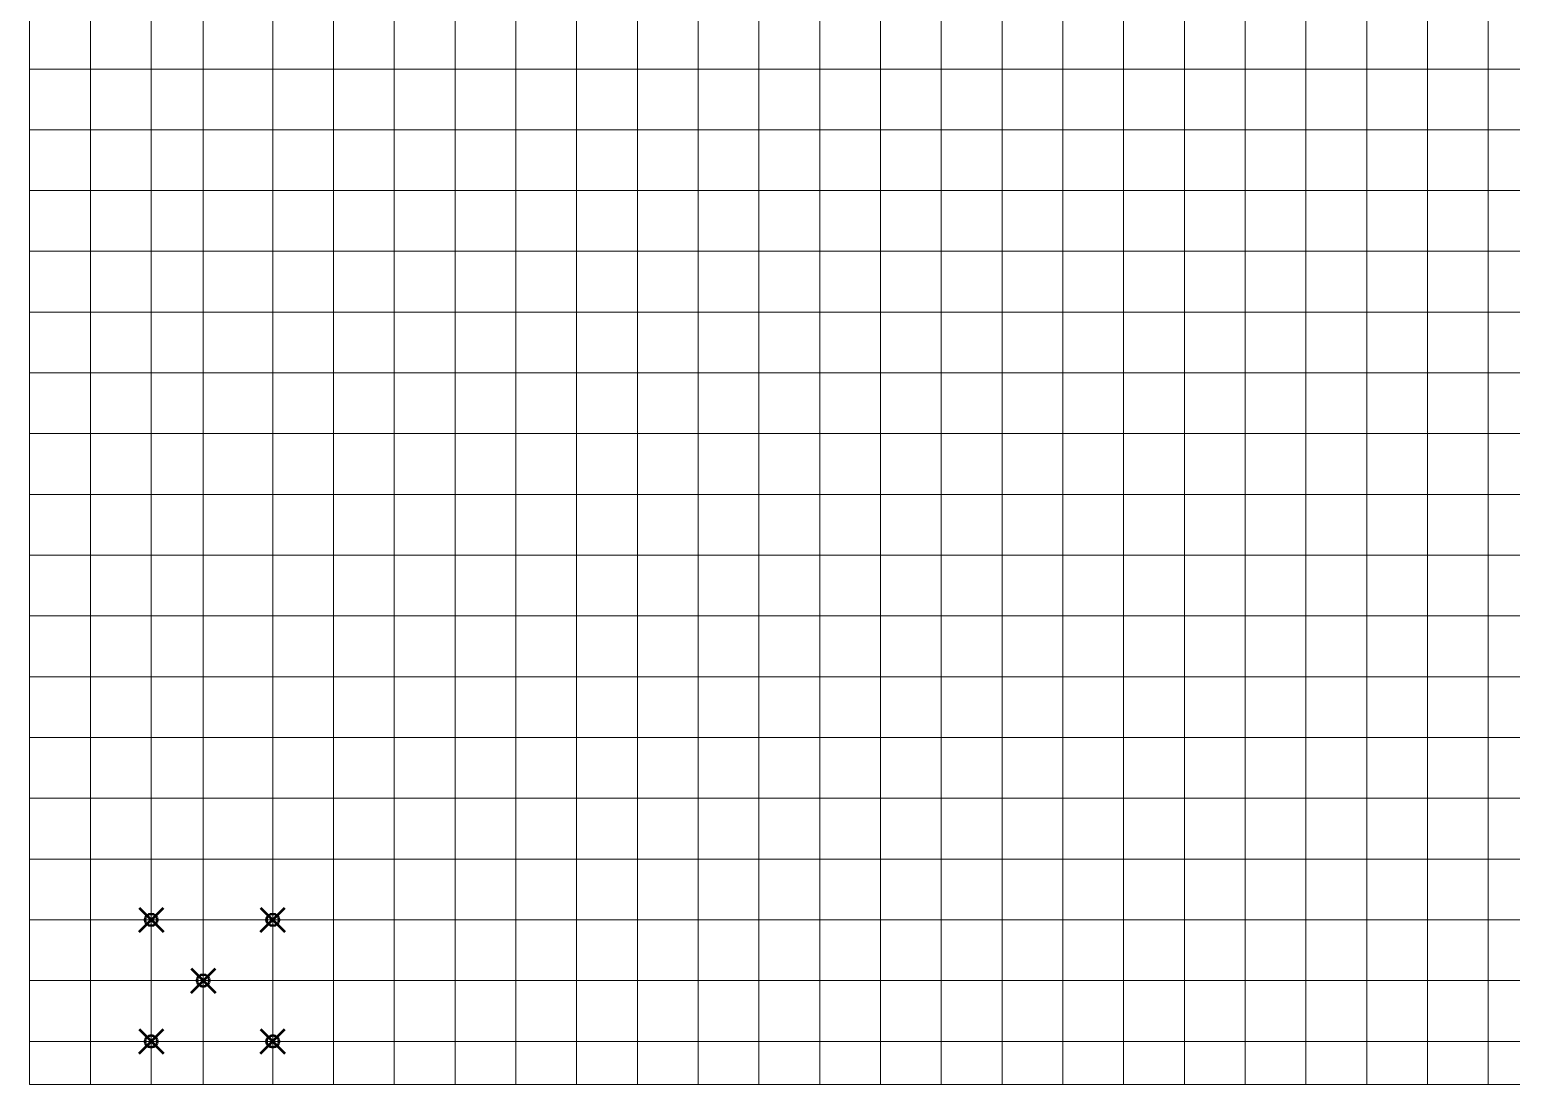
# Model space of a CAD drawing. Header units: inches. Extents: x 7 to 32.3, y 2.3 to 16.7.
# Drawn here: x 7 to 13.09, y 2.32 to 6.66 of the extents above; entities that cross this region are included whole.
import ezdxf

# ---------------------------------------------------------------- set-up
doc = ezdxf.new("R2010")
doc.units = ezdxf.units.IN
doc.header["$MEASUREMENT"] = 0
doc.header["$PDMODE"] = 35
doc.header["$PDSIZE"] = 0.05
doc.layers.add('SAP.Columns', color=170, linetype='Continuous', lineweight=50)
doc.layers.add('SAP.Slab 30cm', color=11, linetype='Continuous', lineweight=15)

msp = doc.modelspace()

# ---------------------------------------------------------------- linework, layer by layer
at = {"layer": 'SAP.Columns'}
for p in [(7.5, 3), (8, 3), (7.7139, 2.75), (7.5, 2.5), (8, 2.5)]:
    msp.add_point(p, dxfattribs=at)
at = {"layer": 'SAP.Slab 30cm'}
for points in [[(7, 6.5), (7.25, 6.5), (7.25, 6.75), (7, 6.75)], [(7.25, 6.5), (7.5, 6.5), (7.5, 6.75), (7.25, 6.75)], [(7.5, 6.5), (7.7139, 6.5), (7.7139, 6.75), (7.5, 6.75)], [(7.7139, 6.5), (8, 6.5), (8, 6.75), (7.7139, 6.75)], [(8, 6.5), (8.25, 6.5), (8.25, 6.75), (8, 6.75)], [(8.25, 6.5), (8.5, 6.5), (8.5, 6.75), (8.25, 6.75)], [(8.5, 6.5), (8.75, 6.5), (8.75, 6.75), (8.5, 6.75)], [(8.75, 6.5), (9, 6.5), (9, 6.75), (8.75, 6.75)], [(9, 6.5), (9.25, 6.5), (9.25, 6.75), (9, 6.75)], [(9.25, 6.5), (9.5, 6.5), (9.5, 6.75), (9.25, 6.75)], [(9.5, 6.5), (9.75, 6.5), (9.75, 6.75), (9.5, 6.75)], [(9.75, 6.5), (10, 6.5), (10, 6.75), (9.75, 6.75)], [(10, 6.5), (10.25, 6.5), (10.25, 6.75), (10, 6.75)], [(10.25, 6.5), (10.5, 6.5), (10.5, 6.75), (10.25, 6.75)], [(10.5, 6.5), (10.75, 6.5), (10.75, 6.75), (10.5, 6.75)], [(10.75, 6.5), (11, 6.5), (11, 6.75), (10.75, 6.75)], [(11, 6.5), (11.25, 6.5), (11.25, 6.75), (11, 6.75)], [(11.25, 6.5), (11.5, 6.5), (11.5, 6.75), (11.25, 6.75)], [(11.5, 6.5), (11.75, 6.5), (11.75, 6.75), (11.5, 6.75)], [(11.75, 6.5), (12, 6.5), (12, 6.75), (11.75, 6.75)], [(12, 6.5), (12.25, 6.5), (12.25, 6.75), (12, 6.75)], [(12.25, 6.5), (12.5, 6.5), (12.5, 6.75), (12.25, 6.75)], [(12.5, 6.5), (12.75, 6.5), (12.75, 6.75), (12.5, 6.75)], [(12.75, 6.5), (13, 6.5), (13, 6.75), (12.75, 6.75)], [(13, 6.5), (13.25, 6.5), (13.25, 6.75), (13, 6.75)], [(7, 6.25), (7.25, 6.25), (7.25, 6.5), (7, 6.5)], [(7.25, 6.25), (7.5, 6.25), (7.5, 6.5), (7.25, 6.5)], [(7.5, 6.25), (7.7139, 6.25), (7.7139, 6.5), (7.5, 6.5)], [(7.7139, 6.25), (8, 6.25), (8, 6.5), (7.7139, 6.5)], [(8, 6.25), (8.25, 6.25), (8.25, 6.5), (8, 6.5)], [(8.25, 6.25), (8.5, 6.25), (8.5, 6.5), (8.25, 6.5)], [(8.5, 6.25), (8.75, 6.25), (8.75, 6.5), (8.5, 6.5)], [(8.75, 6.25), (9, 6.25), (9, 6.5), (8.75, 6.5)], [(9, 6.25), (9.25, 6.25), (9.25, 6.5), (9, 6.5)], [(9.25, 6.25), (9.5, 6.25), (9.5, 6.5), (9.25, 6.5)], [(9.5, 6.25), (9.75, 6.25), (9.75, 6.5), (9.5, 6.5)], [(9.75, 6.25), (10, 6.25), (10, 6.5), (9.75, 6.5)], [(10, 6.25), (10.25, 6.25), (10.25, 6.5), (10, 6.5)], [(10.25, 6.25), (10.5, 6.25), (10.5, 6.5), (10.25, 6.5)], [(10.5, 6.25), (10.75, 6.25), (10.75, 6.5), (10.5, 6.5)], [(10.75, 6.25), (11, 6.25), (11, 6.5), (10.75, 6.5)], [(11, 6.25), (11.25, 6.25), (11.25, 6.5), (11, 6.5)], [(11.25, 6.25), (11.5, 6.25), (11.5, 6.5), (11.25, 6.5)], [(11.5, 6.25), (11.75, 6.25), (11.75, 6.5), (11.5, 6.5)], [(11.75, 6.25), (12, 6.25), (12, 6.5), (11.75, 6.5)], [(12, 6.25), (12.25, 6.25), (12.25, 6.5), (12, 6.5)], [(12.25, 6.25), (12.5, 6.25), (12.5, 6.5), (12.25, 6.5)], [(12.5, 6.25), (12.75, 6.25), (12.75, 6.5), (12.5, 6.5)], [(12.75, 6.25), (13, 6.25), (13, 6.5), (12.75, 6.5)], [(13, 6.25), (13.25, 6.25), (13.25, 6.5), (13, 6.5)], [(7, 6), (7.25, 6), (7.25, 6.25), (7, 6.25)], [(7.25, 6), (7.5, 6), (7.5, 6.25), (7.25, 6.25)], [(7.5, 6), (7.7139, 6), (7.7139, 6.25), (7.5, 6.25)], [(7.7139, 6), (8, 6), (8, 6.25), (7.7139, 6.25)], [(8, 6), (8.25, 6), (8.25, 6.25), (8, 6.25)], [(8.25, 6), (8.5, 6), (8.5, 6.25), (8.25, 6.25)], [(8.5, 6), (8.75, 6), (8.75, 6.25), (8.5, 6.25)], [(8.75, 6), (9, 6), (9, 6.25), (8.75, 6.25)], [(9, 6), (9.25, 6), (9.25, 6.25), (9, 6.25)], [(9.25, 6), (9.5, 6), (9.5, 6.25), (9.25, 6.25)], [(9.5, 6), (9.75, 6), (9.75, 6.25), (9.5, 6.25)], [(9.75, 6), (10, 6), (10, 6.25), (9.75, 6.25)], [(10, 6), (10.25, 6), (10.25, 6.25), (10, 6.25)], [(10.25, 6), (10.5, 6), (10.5, 6.25), (10.25, 6.25)], [(10.5, 6), (10.75, 6), (10.75, 6.25), (10.5, 6.25)], [(10.75, 6), (11, 6), (11, 6.25), (10.75, 6.25)], [(11, 6), (11.25, 6), (11.25, 6.25), (11, 6.25)], [(11.25, 6), (11.5, 6), (11.5, 6.25), (11.25, 6.25)], [(11.5, 6), (11.75, 6), (11.75, 6.25), (11.5, 6.25)], [(11.75, 6), (12, 6), (12, 6.25), (11.75, 6.25)], [(12, 6), (12.25, 6), (12.25, 6.25), (12, 6.25)], [(12.25, 6), (12.5, 6), (12.5, 6.25), (12.25, 6.25)], [(12.5, 6), (12.75, 6), (12.75, 6.25), (12.5, 6.25)], [(12.75, 6), (13, 6), (13, 6.25), (12.75, 6.25)], [(13, 6), (13.25, 6), (13.25, 6.25), (13, 6.25)], [(7, 5.75), (7.25, 5.75), (7.25, 6), (7, 6)], [(7.25, 5.75), (7.5, 5.75), (7.5, 6), (7.25, 6)], [(7.5, 5.75), (7.7139, 5.75), (7.7139, 6), (7.5, 6)], [(7.7139, 5.75), (8, 5.75), (8, 6), (7.7139, 6)], [(8, 5.75), (8.25, 5.75), (8.25, 6), (8, 6)], [(8.25, 5.75), (8.5, 5.75), (8.5, 6), (8.25, 6)], [(8.5, 5.75), (8.75, 5.75), (8.75, 6), (8.5, 6)], [(8.75, 5.75), (9, 5.75), (9, 6), (8.75, 6)], [(9, 5.75), (9.25, 5.75), (9.25, 6), (9, 6)], [(9.25, 5.75), (9.5, 5.75), (9.5, 6), (9.25, 6)], [(9.5, 5.75), (9.75, 5.75), (9.75, 6), (9.5, 6)], [(9.75, 5.75), (10, 5.75), (10, 6), (9.75, 6)], [(10, 5.75), (10.25, 5.75), (10.25, 6), (10, 6)], [(10.25, 5.75), (10.5, 5.75), (10.5, 6), (10.25, 6)], [(10.5, 5.75), (10.75, 5.75), (10.75, 6), (10.5, 6)], [(10.75, 5.75), (11, 5.75), (11, 6), (10.75, 6)], [(11, 5.75), (11.25, 5.75), (11.25, 6), (11, 6)], [(11.25, 5.75), (11.5, 5.75), (11.5, 6), (11.25, 6)], [(11.5, 5.75), (11.75, 5.75), (11.75, 6), (11.5, 6)], [(11.75, 5.75), (12, 5.75), (12, 6), (11.75, 6)], [(12, 5.75), (12.25, 5.75), (12.25, 6), (12, 6)], [(12.25, 5.75), (12.5, 5.75), (12.5, 6), (12.25, 6)], [(12.5, 5.75), (12.75, 5.75), (12.75, 6), (12.5, 6)], [(12.75, 5.75), (13, 5.75), (13, 6), (12.75, 6)], [(13, 5.75), (13.25, 5.75), (13.25, 6), (13, 6)], [(7, 5.5), (7.25, 5.5), (7.25, 5.75), (7, 5.75)], [(7.25, 5.5), (7.5, 5.5), (7.5, 5.75), (7.25, 5.75)], [(7.5, 5.5), (7.7139, 5.5), (7.7139, 5.75), (7.5, 5.75)], [(7.7139, 5.5), (8, 5.5), (8, 5.75), (7.7139, 5.75)], [(8, 5.5), (8.25, 5.5), (8.25, 5.75), (8, 5.75)], [(8.25, 5.5), (8.5, 5.5), (8.5, 5.75), (8.25, 5.75)], [(8.5, 5.5), (8.75, 5.5), (8.75, 5.75), (8.5, 5.75)], [(8.75, 5.5), (9, 5.5), (9, 5.75), (8.75, 5.75)], [(9, 5.5), (9.25, 5.5), (9.25, 5.75), (9, 5.75)], [(9.25, 5.5), (9.5, 5.5), (9.5, 5.75), (9.25, 5.75)], [(9.5, 5.5), (9.75, 5.5), (9.75, 5.75), (9.5, 5.75)], [(9.75, 5.5), (10, 5.5), (10, 5.75), (9.75, 5.75)], [(10, 5.5), (10.25, 5.5), (10.25, 5.75), (10, 5.75)], [(10.25, 5.5), (10.5, 5.5), (10.5, 5.75), (10.25, 5.75)], [(10.5, 5.5), (10.75, 5.5), (10.75, 5.75), (10.5, 5.75)], [(10.75, 5.5), (11, 5.5), (11, 5.75), (10.75, 5.75)], [(11, 5.5), (11.25, 5.5), (11.25, 5.75), (11, 5.75)], [(11.25, 5.5), (11.5, 5.5), (11.5, 5.75), (11.25, 5.75)], [(11.5, 5.5), (11.75, 5.5), (11.75, 5.75), (11.5, 5.75)], [(11.75, 5.5), (12, 5.5), (12, 5.75), (11.75, 5.75)], [(12, 5.5), (12.25, 5.5), (12.25, 5.75), (12, 5.75)], [(12.25, 5.5), (12.5, 5.5), (12.5, 5.75), (12.25, 5.75)], [(12.5, 5.5), (12.75, 5.5), (12.75, 5.75), (12.5, 5.75)], [(12.75, 5.5), (13, 5.5), (13, 5.75), (12.75, 5.75)], [(13, 5.5), (13.25, 5.5), (13.25, 5.75), (13, 5.75)], [(7, 5.25), (7.25, 5.25), (7.25, 5.5), (7, 5.5)], [(7.25, 5.25), (7.5, 5.25), (7.5, 5.5), (7.25, 5.5)], [(7.5, 5.25), (7.7139, 5.25), (7.7139, 5.5), (7.5, 5.5)], [(7.7139, 5.25), (8, 5.25), (8, 5.5), (7.7139, 5.5)], [(8, 5.25), (8.25, 5.25), (8.25, 5.5), (8, 5.5)], [(8.25, 5.25), (8.5, 5.25), (8.5, 5.5), (8.25, 5.5)], [(8.5, 5.25), (8.75, 5.25), (8.75, 5.5), (8.5, 5.5)], [(8.75, 5.25), (9, 5.25), (9, 5.5), (8.75, 5.5)], [(9, 5.25), (9.25, 5.25), (9.25, 5.5), (9, 5.5)], [(9.25, 5.25), (9.5, 5.25), (9.5, 5.5), (9.25, 5.5)], [(9.5, 5.25), (9.75, 5.25), (9.75, 5.5), (9.5, 5.5)], [(9.75, 5.25), (10, 5.25), (10, 5.5), (9.75, 5.5)], [(10, 5.25), (10.25, 5.25), (10.25, 5.5), (10, 5.5)], [(10.25, 5.25), (10.5, 5.25), (10.5, 5.5), (10.25, 5.5)], [(10.5, 5.25), (10.75, 5.25), (10.75, 5.5), (10.5, 5.5)], [(10.75, 5.25), (11, 5.25), (11, 5.5), (10.75, 5.5)], [(11, 5.25), (11.25, 5.25), (11.25, 5.5), (11, 5.5)], [(11.25, 5.25), (11.5, 5.25), (11.5, 5.5), (11.25, 5.5)], [(11.5, 5.25), (11.75, 5.25), (11.75, 5.5), (11.5, 5.5)], [(11.75, 5.25), (12, 5.25), (12, 5.5), (11.75, 5.5)], [(12, 5.25), (12.25, 5.25), (12.25, 5.5), (12, 5.5)], [(12.25, 5.25), (12.5, 5.25), (12.5, 5.5), (12.25, 5.5)], [(12.5, 5.25), (12.75, 5.25), (12.75, 5.5), (12.5, 5.5)], [(12.75, 5.25), (13, 5.25), (13, 5.5), (12.75, 5.5)], [(13, 5.25), (13.25, 5.25), (13.25, 5.5), (13, 5.5)], [(7, 5), (7.25, 5), (7.25, 5.25), (7, 5.25)], [(7.25, 5), (7.5, 5), (7.5, 5.25), (7.25, 5.25)], [(7.5, 5), (7.7139, 5), (7.7139, 5.25), (7.5, 5.25)], [(7.7139, 5), (8, 5), (8, 5.25), (7.7139, 5.25)], [(8, 5), (8.25, 5), (8.25, 5.25), (8, 5.25)], [(8.25, 5), (8.5, 5), (8.5, 5.25), (8.25, 5.25)], [(8.5, 5), (8.75, 5), (8.75, 5.25), (8.5, 5.25)], [(8.75, 5), (9, 5), (9, 5.25), (8.75, 5.25)], [(9, 5), (9.25, 5), (9.25, 5.25), (9, 5.25)], [(9.25, 5), (9.5, 5), (9.5, 5.25), (9.25, 5.25)], [(9.5, 5), (9.75, 5), (9.75, 5.25), (9.5, 5.25)], [(9.75, 5), (10, 5), (10, 5.25), (9.75, 5.25)], [(10, 5), (10.25, 5), (10.25, 5.25), (10, 5.25)], [(10.25, 5), (10.5, 5), (10.5, 5.25), (10.25, 5.25)], [(10.5, 5), (10.75, 5), (10.75, 5.25), (10.5, 5.25)], [(10.75, 5), (11, 5), (11, 5.25), (10.75, 5.25)], [(11, 5), (11.25, 5), (11.25, 5.25), (11, 5.25)], [(11.25, 5), (11.5, 5), (11.5, 5.25), (11.25, 5.25)], [(11.5, 5), (11.75, 5), (11.75, 5.25), (11.5, 5.25)], [(11.75, 5), (12, 5), (12, 5.25), (11.75, 5.25)], [(12, 5), (12.25, 5), (12.25, 5.25), (12, 5.25)], [(12.25, 5), (12.5, 5), (12.5, 5.25), (12.25, 5.25)], [(12.5, 5), (12.75, 5), (12.75, 5.25), (12.5, 5.25)], [(12.75, 5), (13, 5), (13, 5.25), (12.75, 5.25)], [(13, 5), (13.25, 5), (13.25, 5.25), (13, 5.25)], [(7, 4.75), (7.25, 4.75), (7.25, 5), (7, 5)], [(7.25, 4.75), (7.5, 4.75), (7.5, 5), (7.25, 5)], [(7.5, 4.75), (7.7139, 4.75), (7.7139, 5), (7.5, 5)], [(7.7139, 4.75), (8, 4.75), (8, 5), (7.7139, 5)], [(8, 4.75), (8.25, 4.75), (8.25, 5), (8, 5)], [(8.25, 4.75), (8.5, 4.75), (8.5, 5), (8.25, 5)], [(8.5, 4.75), (8.75, 4.75), (8.75, 5), (8.5, 5)], [(8.75, 4.75), (9, 4.75), (9, 5), (8.75, 5)], [(9, 4.75), (9.25, 4.75), (9.25, 5), (9, 5)], [(9.25, 4.75), (9.5, 4.75), (9.5, 5), (9.25, 5)], [(9.5, 4.75), (9.75, 4.75), (9.75, 5), (9.5, 5)], [(9.75, 4.75), (10, 4.75), (10, 5), (9.75, 5)], [(10, 4.75), (10.25, 4.75), (10.25, 5), (10, 5)], [(10.25, 4.75), (10.5, 4.75), (10.5, 5), (10.25, 5)], [(10.5, 4.75), (10.75, 4.75), (10.75, 5), (10.5, 5)], [(10.75, 4.75), (11, 4.75), (11, 5), (10.75, 5)], [(11, 4.75), (11.25, 4.75), (11.25, 5), (11, 5)], [(11.25, 4.75), (11.5, 4.75), (11.5, 5), (11.25, 5)], [(11.5, 4.75), (11.75, 4.75), (11.75, 5), (11.5, 5)], [(11.75, 4.75), (12, 4.75), (12, 5), (11.75, 5)], [(12, 4.75), (12.25, 4.75), (12.25, 5), (12, 5)], [(12.25, 4.75), (12.5, 4.75), (12.5, 5), (12.25, 5)], [(12.5, 4.75), (12.75, 4.75), (12.75, 5), (12.5, 5)], [(12.75, 4.75), (13, 4.75), (13, 5), (12.75, 5)], [(13, 4.75), (13.25, 4.75), (13.25, 5), (13, 5)], [(7, 4.5), (7.25, 4.5), (7.25, 4.75), (7, 4.75)], [(7.25, 4.5), (7.5, 4.5), (7.5, 4.75), (7.25, 4.75)], [(7.5, 4.5), (7.7139, 4.5), (7.7139, 4.75), (7.5, 4.75)], [(7.7139, 4.5), (8, 4.5), (8, 4.75), (7.7139, 4.75)], [(8, 4.5), (8.25, 4.5), (8.25, 4.75), (8, 4.75)], [(8.25, 4.5), (8.5, 4.5), (8.5, 4.75), (8.25, 4.75)], [(8.5, 4.5), (8.75, 4.5), (8.75, 4.75), (8.5, 4.75)], [(8.75, 4.5), (9, 4.5), (9, 4.75), (8.75, 4.75)], [(9, 4.5), (9.25, 4.5), (9.25, 4.75), (9, 4.75)], [(9.25, 4.5), (9.5, 4.5), (9.5, 4.75), (9.25, 4.75)], [(9.5, 4.5), (9.75, 4.5), (9.75, 4.75), (9.5, 4.75)], [(9.75, 4.5), (10, 4.5), (10, 4.75), (9.75, 4.75)], [(10, 4.5), (10.25, 4.5), (10.25, 4.75), (10, 4.75)], [(10.25, 4.5), (10.5, 4.5), (10.5, 4.75), (10.25, 4.75)], [(10.5, 4.5), (10.75, 4.5), (10.75, 4.75), (10.5, 4.75)], [(10.75, 4.5), (11, 4.5), (11, 4.75), (10.75, 4.75)], [(11, 4.5), (11.25, 4.5), (11.25, 4.75), (11, 4.75)], [(11.25, 4.5), (11.5, 4.5), (11.5, 4.75), (11.25, 4.75)], [(11.5, 4.5), (11.75, 4.5), (11.75, 4.75), (11.5, 4.75)], [(11.75, 4.5), (12, 4.5), (12, 4.75), (11.75, 4.75)], [(12, 4.5), (12.25, 4.5), (12.25, 4.75), (12, 4.75)], [(12.25, 4.5), (12.5, 4.5), (12.5, 4.75), (12.25, 4.75)], [(12.5, 4.5), (12.75, 4.5), (12.75, 4.75), (12.5, 4.75)], [(12.75, 4.5), (13, 4.5), (13, 4.75), (12.75, 4.75)], [(13, 4.5), (13.25, 4.5), (13.25, 4.75), (13, 4.75)], [(7, 4.25), (7.25, 4.25), (7.25, 4.5), (7, 4.5)], [(7.25, 4.25), (7.5, 4.25), (7.5, 4.5), (7.25, 4.5)], [(7.5, 4.25), (7.7139, 4.25), (7.7139, 4.5), (7.5, 4.5)], [(7.7139, 4.25), (8, 4.25), (8, 4.5), (7.7139, 4.5)], [(8, 4.25), (8.25, 4.25), (8.25, 4.5), (8, 4.5)], [(8.25, 4.25), (8.5, 4.25), (8.5, 4.5), (8.25, 4.5)], [(8.5, 4.25), (8.75, 4.25), (8.75, 4.5), (8.5, 4.5)], [(8.75, 4.25), (9, 4.25), (9, 4.5), (8.75, 4.5)], [(9, 4.25), (9.25, 4.25), (9.25, 4.5), (9, 4.5)], [(9.25, 4.25), (9.5, 4.25), (9.5, 4.5), (9.25, 4.5)], [(9.5, 4.25), (9.75, 4.25), (9.75, 4.5), (9.5, 4.5)], [(9.75, 4.25), (10, 4.25), (10, 4.5), (9.75, 4.5)], [(10, 4.25), (10.25, 4.25), (10.25, 4.5), (10, 4.5)], [(10.25, 4.25), (10.5, 4.25), (10.5, 4.5), (10.25, 4.5)], [(10.5, 4.25), (10.75, 4.25), (10.75, 4.5), (10.5, 4.5)], [(10.75, 4.25), (11, 4.25), (11, 4.5), (10.75, 4.5)], [(11, 4.25), (11.25, 4.25), (11.25, 4.5), (11, 4.5)], [(11.25, 4.25), (11.5, 4.25), (11.5, 4.5), (11.25, 4.5)], [(11.5, 4.25), (11.75, 4.25), (11.75, 4.5), (11.5, 4.5)], [(11.75, 4.25), (12, 4.25), (12, 4.5), (11.75, 4.5)], [(12, 4.25), (12.25, 4.25), (12.25, 4.5), (12, 4.5)], [(12.25, 4.25), (12.5, 4.25), (12.5, 4.5), (12.25, 4.5)], [(12.5, 4.25), (12.75, 4.25), (12.75, 4.5), (12.5, 4.5)], [(12.75, 4.25), (13, 4.25), (13, 4.5), (12.75, 4.5)], [(13, 4.25), (13.25, 4.25), (13.25, 4.5), (13, 4.5)], [(7, 4), (7.25, 4), (7.25, 4.25), (7, 4.25)], [(7.25, 4), (7.5, 4), (7.5, 4.25), (7.25, 4.25)], [(7.5, 4), (7.7139, 4), (7.7139, 4.25), (7.5, 4.25)], [(7.7139, 4), (8, 4), (8, 4.25), (7.7139, 4.25)], [(8, 4), (8.25, 4), (8.25, 4.25), (8, 4.25)], [(8.25, 4), (8.5, 4), (8.5, 4.25), (8.25, 4.25)], [(8.5, 4), (8.75, 4), (8.75, 4.25), (8.5, 4.25)], [(8.75, 4), (9, 4), (9, 4.25), (8.75, 4.25)], [(9, 4), (9.25, 4), (9.25, 4.25), (9, 4.25)], [(9.25, 4), (9.5, 4), (9.5, 4.25), (9.25, 4.25)], [(9.5, 4), (9.75, 4), (9.75, 4.25), (9.5, 4.25)], [(9.75, 4), (10, 4), (10, 4.25), (9.75, 4.25)], [(10, 4), (10.25, 4), (10.25, 4.25), (10, 4.25)], [(10.25, 4), (10.5, 4), (10.5, 4.25), (10.25, 4.25)], [(10.5, 4), (10.75, 4), (10.75, 4.25), (10.5, 4.25)], [(10.75, 4), (11, 4), (11, 4.25), (10.75, 4.25)], [(11, 4), (11.25, 4), (11.25, 4.25), (11, 4.25)], [(11.25, 4), (11.5, 4), (11.5, 4.25), (11.25, 4.25)], [(11.5, 4), (11.75, 4), (11.75, 4.25), (11.5, 4.25)], [(11.75, 4), (12, 4), (12, 4.25), (11.75, 4.25)], [(12, 4), (12.25, 4), (12.25, 4.25), (12, 4.25)], [(12.25, 4), (12.5, 4), (12.5, 4.25), (12.25, 4.25)], [(12.5, 4), (12.75, 4), (12.75, 4.25), (12.5, 4.25)], [(12.75, 4), (13, 4), (13, 4.25), (12.75, 4.25)], [(13, 4), (13.25, 4), (13.25, 4.25), (13, 4.25)], [(7, 3.75), (7.25, 3.75), (7.25, 4), (7, 4)], [(7.25, 3.75), (7.5, 3.75), (7.5, 4), (7.25, 4)], [(7.5, 3.75), (7.7139, 3.75), (7.7139, 4), (7.5, 4)], [(7.7139, 3.75), (8, 3.75), (8, 4), (7.7139, 4)], [(8, 3.75), (8.25, 3.75), (8.25, 4), (8, 4)], [(8.25, 3.75), (8.5, 3.75), (8.5, 4), (8.25, 4)], [(8.5, 3.75), (8.75, 3.75), (8.75, 4), (8.5, 4)], [(8.75, 3.75), (9, 3.75), (9, 4), (8.75, 4)], [(9, 3.75), (9.25, 3.75), (9.25, 4), (9, 4)], [(9.25, 3.75), (9.5, 3.75), (9.5, 4), (9.25, 4)], [(9.5, 3.75), (9.75, 3.75), (9.75, 4), (9.5, 4)], [(9.75, 3.75), (10, 3.75), (10, 4), (9.75, 4)], [(10, 3.75), (10.25, 3.75), (10.25, 4), (10, 4)], [(10.25, 3.75), (10.5, 3.75), (10.5, 4), (10.25, 4)], [(10.5, 3.75), (10.75, 3.75), (10.75, 4), (10.5, 4)], [(10.75, 3.75), (11, 3.75), (11, 4), (10.75, 4)], [(11, 3.75), (11.25, 3.75), (11.25, 4), (11, 4)], [(11.25, 3.75), (11.5, 3.75), (11.5, 4), (11.25, 4)], [(11.5, 3.75), (11.75, 3.75), (11.75, 4), (11.5, 4)], [(11.75, 3.75), (12, 3.75), (12, 4), (11.75, 4)], [(12, 3.75), (12.25, 3.75), (12.25, 4), (12, 4)], [(12.25, 3.75), (12.5, 3.75), (12.5, 4), (12.25, 4)], [(12.5, 3.75), (12.75, 3.75), (12.75, 4), (12.5, 4)], [(12.75, 3.75), (13, 3.75), (13, 4), (12.75, 4)], [(13, 3.75), (13.25, 3.75), (13.25, 4), (13, 4)], [(7, 3.5), (7.25, 3.5), (7.25, 3.75), (7, 3.75)], [(7.25, 3.5), (7.5, 3.5), (7.5, 3.75), (7.25, 3.75)], [(7.5, 3.5), (7.7139, 3.5), (7.7139, 3.75), (7.5, 3.75)], [(7.7139, 3.5), (8, 3.5), (8, 3.75), (7.7139, 3.75)], [(8, 3.5), (8.25, 3.5), (8.25, 3.75), (8, 3.75)], [(8.25, 3.5), (8.5, 3.5), (8.5, 3.75), (8.25, 3.75)], [(8.5, 3.5), (8.75, 3.5), (8.75, 3.75), (8.5, 3.75)], [(8.75, 3.5), (9, 3.5), (9, 3.75), (8.75, 3.75)], [(9, 3.5), (9.25, 3.5), (9.25, 3.75), (9, 3.75)], [(9.25, 3.5), (9.5, 3.5), (9.5, 3.75), (9.25, 3.75)], [(9.5, 3.5), (9.75, 3.5), (9.75, 3.75), (9.5, 3.75)], [(9.75, 3.5), (10, 3.5), (10, 3.75), (9.75, 3.75)], [(10, 3.5), (10.25, 3.5), (10.25, 3.75), (10, 3.75)], [(10.25, 3.5), (10.5, 3.5), (10.5, 3.75), (10.25, 3.75)], [(10.5, 3.5), (10.75, 3.5), (10.75, 3.75), (10.5, 3.75)], [(10.75, 3.5), (11, 3.5), (11, 3.75), (10.75, 3.75)], [(11, 3.5), (11.25, 3.5), (11.25, 3.75), (11, 3.75)], [(11.25, 3.5), (11.5, 3.5), (11.5, 3.75), (11.25, 3.75)], [(11.5, 3.5), (11.75, 3.5), (11.75, 3.75), (11.5, 3.75)], [(11.75, 3.5), (12, 3.5), (12, 3.75), (11.75, 3.75)], [(12, 3.5), (12.25, 3.5), (12.25, 3.75), (12, 3.75)], [(12.25, 3.5), (12.5, 3.5), (12.5, 3.75), (12.25, 3.75)], [(12.5, 3.5), (12.75, 3.5), (12.75, 3.75), (12.5, 3.75)], [(12.75, 3.5), (13, 3.5), (13, 3.75), (12.75, 3.75)], [(13, 3.5), (13.25, 3.5), (13.25, 3.75), (13, 3.75)], [(7, 3.25), (7.25, 3.25), (7.25, 3.5), (7, 3.5)], [(7.25, 3.25), (7.5, 3.25), (7.5, 3.5), (7.25, 3.5)], [(7.5, 3.25), (7.7139, 3.25), (7.7139, 3.5), (7.5, 3.5)], [(7.7139, 3.25), (8, 3.25), (8, 3.5), (7.7139, 3.5)], [(8, 3.25), (8.25, 3.25), (8.25, 3.5), (8, 3.5)], [(8.25, 3.25), (8.5, 3.25), (8.5, 3.5), (8.25, 3.5)], [(8.5, 3.25), (8.75, 3.25), (8.75, 3.5), (8.5, 3.5)], [(8.75, 3.25), (9, 3.25), (9, 3.5), (8.75, 3.5)], [(9, 3.25), (9.25, 3.25), (9.25, 3.5), (9, 3.5)], [(9.25, 3.25), (9.5, 3.25), (9.5, 3.5), (9.25, 3.5)], [(9.5, 3.25), (9.75, 3.25), (9.75, 3.5), (9.5, 3.5)], [(9.75, 3.25), (10, 3.25), (10, 3.5), (9.75, 3.5)], [(10, 3.25), (10.25, 3.25), (10.25, 3.5), (10, 3.5)], [(10.25, 3.25), (10.5, 3.25), (10.5, 3.5), (10.25, 3.5)], [(10.5, 3.25), (10.75, 3.25), (10.75, 3.5), (10.5, 3.5)], [(10.75, 3.25), (11, 3.25), (11, 3.5), (10.75, 3.5)], [(11, 3.25), (11.25, 3.25), (11.25, 3.5), (11, 3.5)], [(11.25, 3.25), (11.5, 3.25), (11.5, 3.5), (11.25, 3.5)], [(11.5, 3.25), (11.75, 3.25), (11.75, 3.5), (11.5, 3.5)], [(11.75, 3.25), (12, 3.25), (12, 3.5), (11.75, 3.5)], [(12, 3.25), (12.25, 3.25), (12.25, 3.5), (12, 3.5)], [(12.25, 3.25), (12.5, 3.25), (12.5, 3.5), (12.25, 3.5)], [(12.5, 3.25), (12.75, 3.25), (12.75, 3.5), (12.5, 3.5)], [(12.75, 3.25), (13, 3.25), (13, 3.5), (12.75, 3.5)], [(13, 3.25), (13.25, 3.25), (13.25, 3.5), (13, 3.5)], [(7, 3), (7.25, 3), (7.25, 3.25), (7, 3.25)], [(7.25, 3), (7.5, 3), (7.5, 3.25), (7.25, 3.25)], [(7.5, 3), (7.7139, 3), (7.7139, 3.25), (7.5, 3.25)], [(7.7139, 3), (8, 3), (8, 3.25), (7.7139, 3.25)], [(8, 3), (8.25, 3), (8.25, 3.25), (8, 3.25)], [(8.25, 3), (8.5, 3), (8.5, 3.25), (8.25, 3.25)], [(8.5, 3), (8.75, 3), (8.75, 3.25), (8.5, 3.25)], [(8.75, 3), (9, 3), (9, 3.25), (8.75, 3.25)], [(9, 3), (9.25, 3), (9.25, 3.25), (9, 3.25)], [(9.25, 3), (9.5, 3), (9.5, 3.25), (9.25, 3.25)], [(9.5, 3), (9.75, 3), (9.75, 3.25), (9.5, 3.25)], [(9.75, 3), (10, 3), (10, 3.25), (9.75, 3.25)], [(10, 3), (10.25, 3), (10.25, 3.25), (10, 3.25)], [(10.25, 3), (10.5, 3), (10.5, 3.25), (10.25, 3.25)], [(10.5, 3), (10.75, 3), (10.75, 3.25), (10.5, 3.25)], [(10.75, 3), (11, 3), (11, 3.25), (10.75, 3.25)], [(11, 3), (11.25, 3), (11.25, 3.25), (11, 3.25)], [(11.25, 3), (11.5, 3), (11.5, 3.25), (11.25, 3.25)], [(11.5, 3), (11.75, 3), (11.75, 3.25), (11.5, 3.25)], [(11.75, 3), (12, 3), (12, 3.25), (11.75, 3.25)], [(12, 3), (12.25, 3), (12.25, 3.25), (12, 3.25)], [(12.25, 3), (12.5, 3), (12.5, 3.25), (12.25, 3.25)], [(12.5, 3), (12.75, 3), (12.75, 3.25), (12.5, 3.25)], [(12.75, 3), (13, 3), (13, 3.25), (12.75, 3.25)], [(13, 3), (13.25, 3), (13.25, 3.25), (13, 3.25)], [(7, 2.75), (7.25, 2.75), (7.25, 3), (7, 3)], [(7.25, 2.75), (7.5, 2.75), (7.5, 3), (7.25, 3)], [(7.5, 2.75), (7.7139, 2.75), (7.7139, 3), (7.5, 3)], [(7.7139, 2.75), (8, 2.75), (8, 3), (7.7139, 3)], [(8, 2.75), (8.25, 2.75), (8.25, 3), (8, 3)], [(8.25, 2.75), (8.5, 2.75), (8.5, 3), (8.25, 3)], [(8.5, 2.75), (8.75, 2.75), (8.75, 3), (8.5, 3)], [(8.75, 2.75), (9, 2.75), (9, 3), (8.75, 3)], [(9, 2.75), (9.25, 2.75), (9.25, 3), (9, 3)], [(9.25, 2.75), (9.5, 2.75), (9.5, 3), (9.25, 3)], [(9.5, 2.75), (9.75, 2.75), (9.75, 3), (9.5, 3)], [(9.75, 2.75), (10, 2.75), (10, 3), (9.75, 3)], [(10, 2.75), (10.25, 2.75), (10.25, 3), (10, 3)], [(10.25, 2.75), (10.5, 2.75), (10.5, 3), (10.25, 3)], [(10.5, 2.75), (10.75, 2.75), (10.75, 3), (10.5, 3)], [(10.75, 2.75), (11, 2.75), (11, 3), (10.75, 3)], [(11, 2.75), (11.25, 2.75), (11.25, 3), (11, 3)], [(11.25, 2.75), (11.5, 2.75), (11.5, 3), (11.25, 3)], [(11.5, 2.75), (11.75, 2.75), (11.75, 3), (11.5, 3)], [(11.75, 2.75), (12, 2.75), (12, 3), (11.75, 3)], [(12, 2.75), (12.25, 2.75), (12.25, 3), (12, 3)], [(12.25, 2.75), (12.5, 2.75), (12.5, 3), (12.25, 3)], [(12.5, 2.75), (12.75, 2.75), (12.75, 3), (12.5, 3)], [(12.75, 2.75), (13, 2.75), (13, 3), (12.75, 3)], [(13, 2.75), (13.25, 2.75), (13.25, 3), (13, 3)], [(7, 2.5), (7.25, 2.5), (7.25, 2.75), (7, 2.75)], [(7.25, 2.5), (7.5, 2.5), (7.5, 2.75), (7.25, 2.75)], [(7.5, 2.5), (7.7139, 2.5), (7.7139, 2.75), (7.5, 2.75)], [(7.7139, 2.5), (8, 2.5), (8, 2.75), (7.7139, 2.75)], [(8, 2.5), (8.25, 2.5), (8.25, 2.75), (8, 2.75)], [(8.25, 2.5), (8.5, 2.5), (8.5, 2.75), (8.25, 2.75)], [(8.5, 2.5), (8.75, 2.5), (8.75, 2.75), (8.5, 2.75)], [(8.75, 2.5), (9, 2.5), (9, 2.75), (8.75, 2.75)], [(9, 2.5), (9.25, 2.5), (9.25, 2.75), (9, 2.75)], [(9.25, 2.5), (9.5, 2.5), (9.5, 2.75), (9.25, 2.75)], [(9.5, 2.5), (9.75, 2.5), (9.75, 2.75), (9.5, 2.75)], [(9.75, 2.5), (10, 2.5), (10, 2.75), (9.75, 2.75)], [(10, 2.5), (10.25, 2.5), (10.25, 2.75), (10, 2.75)], [(10.25, 2.5), (10.5, 2.5), (10.5, 2.75), (10.25, 2.75)], [(10.5, 2.5), (10.75, 2.5), (10.75, 2.75), (10.5, 2.75)], [(10.75, 2.5), (11, 2.5), (11, 2.75), (10.75, 2.75)], [(11, 2.5), (11.25, 2.5), (11.25, 2.75), (11, 2.75)], [(11.25, 2.5), (11.5, 2.5), (11.5, 2.75), (11.25, 2.75)], [(11.5, 2.5), (11.75, 2.5), (11.75, 2.75), (11.5, 2.75)], [(11.75, 2.5), (12, 2.5), (12, 2.75), (11.75, 2.75)], [(12, 2.5), (12.25, 2.5), (12.25, 2.75), (12, 2.75)], [(12.25, 2.5), (12.5, 2.5), (12.5, 2.75), (12.25, 2.75)], [(12.5, 2.5), (12.75, 2.5), (12.75, 2.75), (12.5, 2.75)], [(12.75, 2.5), (13, 2.5), (13, 2.75), (12.75, 2.75)], [(13, 2.5), (13.25, 2.5), (13.25, 2.75), (13, 2.75)], [(7, 2.32312), (7.25, 2.32312), (7.25, 2.5), (7, 2.5)], [(7.25, 2.32312), (7.5, 2.32312), (7.5, 2.5), (7.25, 2.5)], [(7.5, 2.32312), (7.7139, 2.32312), (7.7139, 2.5), (7.5, 2.5)], [(7.7139, 2.32312), (8, 2.32312), (8, 2.5), (7.7139, 2.5)], [(8, 2.32312), (8.25, 2.32312), (8.25, 2.5), (8, 2.5)], [(8.25, 2.32312), (8.5, 2.32312), (8.5, 2.5), (8.25, 2.5)], [(8.5, 2.32312), (8.75, 2.32312), (8.75, 2.5), (8.5, 2.5)], [(8.75, 2.32312), (9, 2.32312), (9, 2.5), (8.75, 2.5)], [(9, 2.32312), (9.25, 2.32312), (9.25, 2.5), (9, 2.5)], [(9.25, 2.32312), (9.5, 2.32312), (9.5, 2.5), (9.25, 2.5)], [(9.5, 2.32312), (9.75, 2.32312), (9.75, 2.5), (9.5, 2.5)], [(9.75, 2.32312), (10, 2.32312), (10, 2.5), (9.75, 2.5)], [(10, 2.32312), (10.25, 2.32312), (10.25, 2.5), (10, 2.5)], [(10.25, 2.32312), (10.5, 2.32312), (10.5, 2.5), (10.25, 2.5)], [(10.5, 2.32312), (10.75, 2.32312), (10.75, 2.5), (10.5, 2.5)], [(10.75, 2.32312), (11, 2.32312), (11, 2.5), (10.75, 2.5)], [(11, 2.32312), (11.25, 2.32312), (11.25, 2.5), (11, 2.5)], [(11.25, 2.32312), (11.5, 2.32312), (11.5, 2.5), (11.25, 2.5)], [(11.5, 2.32312), (11.75, 2.32312), (11.75, 2.5), (11.5, 2.5)], [(11.75, 2.32312), (12, 2.32312), (12, 2.5), (11.75, 2.5)], [(12, 2.32312), (12.25, 2.32312), (12.25, 2.5), (12, 2.5)], [(12.25, 2.32312), (12.5, 2.32312), (12.5, 2.5), (12.25, 2.5)], [(12.5, 2.32312), (12.75, 2.32312), (12.75, 2.5), (12.5, 2.5)], [(12.75, 2.32312), (13, 2.32312), (13, 2.5), (12.75, 2.5)], [(13, 2.32312), (13.25, 2.32312), (13.25, 2.5), (13, 2.5)]]:
    msp.add_3dface(points, dxfattribs=at)

doc.saveas('drawing.dxf')
